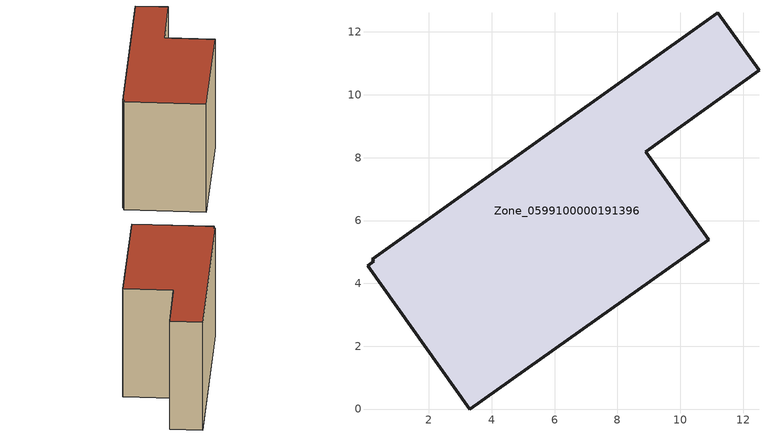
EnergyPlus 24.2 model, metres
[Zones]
Zone_0599100000191396
 floor ground (C_G): 0.24,4.7 0.2,4.77 11.19,12.61 12.51,10.78 8.89,8.19 10.9,5.39 3.31,0 0.05,4.56 z0
 wall outside (C_F): 12.51,10.78 11.19,12.61 0.2,4.77 0.24,4.7 0.05,4.56 3.31,0 10.9,5.39 8.89,8.19 12.51,10.78 z0:8.31
 roof outside (C_R): 0.2,4.77 0.24,4.7 0.05,4.56 3.31,0 10.9,5.39 8.89,8.19 12.51,10.78 11.19,12.61 z8.31
[BUILDING]
Pand.0599100000191396: North Axis=0; Terrain=City; Loads Convergence Tolerance Value=0.04; Temperature Convergence Tolerance Value=0.4; Solar Distribution=FullExterior; Maximum Number of Warmup Days=25; Minimum Number of Warmup Days=1
[Site:Location]
Rotterdam.The.Hague.AP_ZH_NLD Design_Conditions: Latitude=51.96; Longitude=4.45; Time Zone=1; Elevation=-4.5
[SITE:GROUNDTEMPERATURE:BUILDINGSURFACE]
18, 18, 18, 18, 18, 18, 18, 18, 18, 18, 18, 18
[MATERIAL] Thermal Absorptance=0.9; Solar Absorptance=0.7; Visible Absorptance=0.7
Name | Roughness | Thickness | Conductivity | Density | Specific Heat
G.TI.1975-1991 | MediumSmooth | 0.15 | 0.288461 | 540 | 1210
F.TI.1975-1991 | Rough | 0.3 | 0.230769 | 1920 | 840
R.TI.1975-1991 | MediumRough | 0.2 | 0.153846 | 1500 | 1000
[CONSTRUCTION]
C_G: G.TI.1975-1991
C_F: F.TI.1975-1991
C_R: R.TI.1975-1991
[ZONE]
Zone_0599100000191396: Type=1; Multiplier=1; Ceiling Height=Autocalculate; Volume=Autocalculate; Floor Area=autocalculate; Part of Total Floor Area=Yes
[ZONEINFILTRATION:DESIGNFLOWRATE]
Infil_Zone_0599100000191396: Zone or ZoneList or Space or SpaceList=Zone_0599100000191396; Schedule=AlwaysOn; Design Flow Rate Calculation Method=Flow/Area; Flow Rate per Floor Area=0.003; Constant Term Coefficient=1; Temperature Term Coefficient=0; Velocity Term Coefficient=0; Velocity Squared Term Coefficient=0
[HVACTEMPLATE:ZONE:IDEALLOADSAIRSYSTEM]
Zone_0599100000191396: Maximum Heating Supply Air Temperature=50; Minimum Cooling Supply Air Temperature=13; Maximum Heating Supply Air Humidity Ratio=0.0156; Minimum Cooling Supply Air Humidity Ratio=0.0077; Heating Limit=NoLimit; Cooling Limit=NoLimit; Dehumidification Control Type=ConstantSensibleHeatRatio; Cooling Sensible Heat Ratio=0.7; Dehumidification Setpoint=60; Humidification Control Type=None; Humidification Setpoint=30; Outdoor Air Method=None; Outdoor Air Flow Rate per Person=0.00944; Outdoor Air Flow Rate per Zone Floor Area=0; Outdoor Air Flow Rate per Zone=0; Demand Controlled Ventilation Type=None; Outdoor Air Economizer Type=NoEconomizer; Heat Recovery Type=None; Sensible Heat Recovery Effectiveness=0.7; Latent Heat Recovery Effectiveness=0.65
[ZONECONTROL:THERMOSTAT]
ThermostatControl_Zone_0599100000191396: Zone or ZoneList=Zone_0599100000191396; Control Type Schedule=DualSetpointControlType; Control 1=Thermostat_Zone_0599100000191396; Temperature Difference Between Cutout And Setpoint=0
[THERMOSTATSETPOINT:DUALSETPOINT]
Thermostat_Zone_0599100000191396: Heating Setpoint Temperature Schedule=HeatingSetpoint_Zone_0599100000191396; Cooling Setpoint Temperature Schedule=CoolingSetpoint_Zone_0599100000191396
[SCHEDULE:COMPACT]
HeatingSetpoint_Zone_0599100000191396: Through: 12/31, For: AllDays, Until: 24:00, 21
CoolingSetpoint_Zone_0599100000191396: Through: 12/31, For: AllDays, Until: 24:00, 24
DualSetpointControlType: Through: 12/31, For: AllDays, Until: 24:00, 4
AlwaysOn: Through: 12/31, For: AllDays, Until: 24:00, 1
